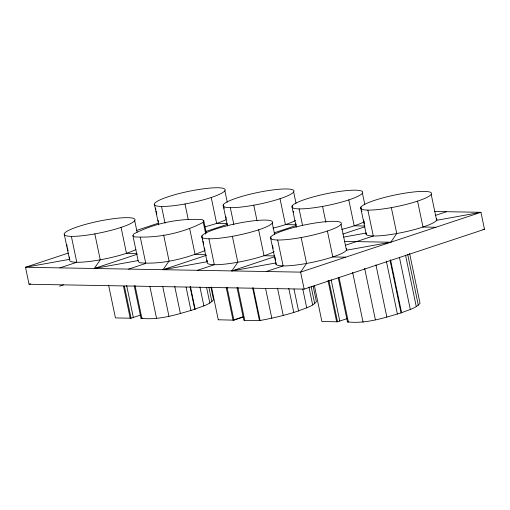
<?xml version="1.0" encoding="UTF-8"?>
<svg xmlns="http://www.w3.org/2000/svg" width="510" height="510" viewBox="0 0 510 510"><rect width="100%" height="100%" fill="white"/><g stroke="black" fill="none" stroke-linecap="round" stroke-linejoin="round"><path stroke-width="0.76" d="M243.627 316.933L233.905 320.159L218.318 319.77M205.116 250.55C184.633 258.742 162.033 264.633 139.88 262.79L138.318 261.566L132.906 235.658L133.76 233.931C154.428 223.246 178.997 218.178 202.209 219.58L203.77 220.798L206.314 232.993M203.77 220.798L202.916 222.526C182.248 233.21 157.679 238.278 134.468 236.876L132.906 235.658M138.102 260.572L94.273 268.49L100.247 259.807L94.828 233.892M207.066 260.17L207.385 261.694L163.053 269.701L169.059 260.967L163.646 235.053M346.469 248.657A36.204 5.852 -11.8 0 1 311.202 262.561A36.204 5.852 -11.8 0 1 276.165 262.911L231.827 270.912L237.8 262.236L232.381 236.321M341.031 224.311A36.204 5.852 -11.8 0 1 284.223 239.789A36.204 5.852 -11.8 0 1 292.415 227.868A36.204 5.852 -11.8 0 1 341.031 224.311L346.443 250.219L390.781 242.218L396.748 233.535L391.336 207.627M134.187 285.638L141.028 318.387L141.895 318.399C160.153 320.191 177.856 314.243 195.145 309.162C201.322 306.395 209.036 305.178 213.569 299.727L210.962 287.251M237.029 287.583L243.869 320.337L260.1 320.509C273.099 318.093 286.008 315.091 298.56 310.921C304.566 308.225 312.024 306.982 316.404 301.678L313.146 286.078M338.194 277.529L347.482 321.976L348.349 321.988C366.601 323.78 384.31 317.832 401.599 312.751C407.777 309.984 415.491 308.767 420.023 303.316L409.594 253.413M141.028 318.387L142.309 317.909M347.482 321.976L348.764 321.504M68.334 253.062L25.5 267.272L29.051 284.261L304.158 289.119L484.5 229.296L480.949 212.307L434.839 211.491M136.712 230.38L158.502 223.15M59.887 267.877L76.78 262.274L71.368 236.366M29.051 284.261L30.555 283.764M94.273 268.49L137.107 254.28M205.492 231.597L227.281 224.368M59.485 286.18L63.438 284.867M128.667 269.095L145.777 263.415L140.365 237.507M163.053 269.701L206.639 255.242M274.265 232.809L296.055 225.579M197.44 270.306L214.334 264.703L208.922 238.795M231.827 270.912L274.66 256.708M343.045 234.026L364.835 226.797M266.22 271.524L283.114 265.92L277.695 240.006M345.372 245.265L373.282 236.009L367.869 210.094M435.546 215.354L446.562 211.701M108.598 285.186L115.439 317.934L131.07 318.208L140.792 314.982M233.784 319.897L242.754 316.92M314.402 285.657L321.893 321.523L337.518 321.797L347.246 318.572M69.832 259.271L25.5 267.272L300.607 272.13L480.949 212.307L436.617 220.307L431.205 194.399A36.204 5.852 -11.8 0 0 382.589 197.956A36.204 5.852 -11.8 0 0 374.397 209.878A36.204 5.852 -11.8 0 0 431.205 194.399M343.778 237.073L366.333 233A36.204 5.852 -11.8 0 0 401.37 232.649A36.204 5.852 -11.8 0 0 436.643 218.745M227.262 223.578L216.648 223.393L211.236 197.478M296.036 224.795L285.428 224.604L280.015 198.696M364.816 226.006L354.201 225.822L348.789 199.907M435.865 227.262L422.981 227.033L417.569 201.125M482.938 229.27L484.5 229.296M344.664 241.402L390.781 242.218M137.088 253.489L126.48 253.304L121.068 227.39M205.836 254.707L195.088 254.515L189.675 228.601M274.641 255.918L264.033 255.733L258.621 229.819M345.691 257.174L332.807 256.944L327.394 231.036M407.732 254.566L418.327 305.248M405.526 255.127L416.281 306.587M399.413 257.25L410.327 309.493M390.52 259.73L401.599 312.751M390.144 260.686L401.058 312.93M386.338 261.082L397.417 314.109M362.425 193.188A36.204 5.852 -11.8 0 1 305.617 208.66A36.204 5.852 -11.8 0 1 313.816 196.745A36.204 5.852 -11.8 0 1 362.425 193.188L364.816 204.618M375.934 264.856L386.854 317.099M360.921 207.085L361.877 211.663M363.63 220.046L364.427 223.852M360.895 208.654L366.308 234.562M364.65 268.368L375.405 319.834M352.639 272.346L363.069 322.25M339.061 277.542L348.349 321.988M322.556 206.41L325.903 222.417M331.143 279.722L339.775 321.051M328.886 280.474L337.518 321.797M328.013 280.455L336.651 321.784M299.096 208.883L302.596 225.649M293.652 191.97A36.204 5.852 -11.8 0 1 236.844 207.449A36.204 5.852 -11.8 0 1 245.036 195.528A36.204 5.852 -11.8 0 1 293.652 191.97L296.042 203.401M301.161 237.539L306.574 263.447L300.607 272.13L304.158 289.119M311.125 286.454L314.708 303.603M292.147 205.874L292.466 207.398M293.263 211.21L293.581 212.734M295.806 223.399L296.125 224.923M308.92 287.015L312.668 304.948M292.122 207.436L296.259 227.25M302.806 289.138L306.714 307.855M294.002 289.087L298.56 310.921M288.749 288.29L293.798 312.464M272.257 223.099A36.204 5.852 -11.8 0 1 215.449 238.572A36.204 5.852 -11.8 0 1 223.641 226.657A36.204 5.852 -11.8 0 1 272.257 223.099L274.641 234.53M270.753 236.997L271.071 238.521M272.499 245.38L273.137 248.427M274.89 256.81L275.687 260.623M270.721 238.565L276.133 264.473M277.536 288.169L283.235 315.46M253.782 205.198L256.963 220.441M265.602 288.558L271.792 318.189M253.253 287.755L260.1 320.509M252.609 287.857L259.45 320.611M230.316 207.666L233.822 224.432M224.872 190.759A36.204 5.852 -11.8 0 1 168.064 206.231A36.204 5.852 -11.8 0 1 176.262 194.316A36.204 5.852 -11.8 0 1 224.872 190.759L227.262 202.19M223.367 204.663L224.164 208.469M225.917 216.852L226.236 218.376M223.342 206.225L227.479 226.038M237.889 287.602L244.736 320.35M227.065 287.41L233.905 320.159M226.191 287.391L233.038 320.14M203.209 221.933L205.753 234.122M201.973 235.786L202.77 239.598M203.088 241.122L203.726 244.169M204.523 247.981L204.841 249.505M201.947 237.348L207.36 263.262A36.204 5.852 -11.8 0 0 236.493 262.465A36.204 5.852 -11.8 0 0 274.138 251.634M211.478 287.022L218.28 319.885M208.941 287.621L211.873 301.659M206.569 287.404L209.833 302.997M185.002 203.981L188.19 219.223M199.965 287.187L203.879 305.904M190.421 286.55L195.145 309.162M190.039 286.677L194.763 309.289M186.073 287.124L190.963 310.52M161.542 206.454L165.042 223.221M174.701 286.218L180.4 313.51M155.55 208.016L155.869 209.54M156.188 211.07L156.819 214.117M158.094 220.212L158.412 221.735M154.568 205.014L158.706 224.827M162.76 286.614L168.95 316.245M149.934 286.69L156.615 318.661M134.704 220.671A36.204 5.852 -11.8 0 1 77.896 236.143A36.204 5.852 -11.8 0 1 86.088 224.228A36.204 5.852 -11.8 0 1 134.704 220.671L137.088 232.101M135.054 285.651L141.895 318.399M126.646 285.492L133.32 317.462M124.389 286.237L131.07 318.208M123.516 286.225L130.197 318.195M66.81 244.787L67.129 246.311M67.447 247.834L68.085 250.888M69.354 256.983L69.672 258.506M64.394 234.925L69.806 260.833A36.204 5.852 -11.8 0 0 98.283 260.151A36.204 5.852 -11.8 0 0 135.96 249.53M364.312 221.722A36.204 5.852 -11.8 0 1 341.776 229.373M295.532 220.505A36.204 5.852 -11.8 0 1 273.003 228.155M226.134 219.619A36.204 5.852 -11.8 0 1 204.975 226.752"/></g></svg>
